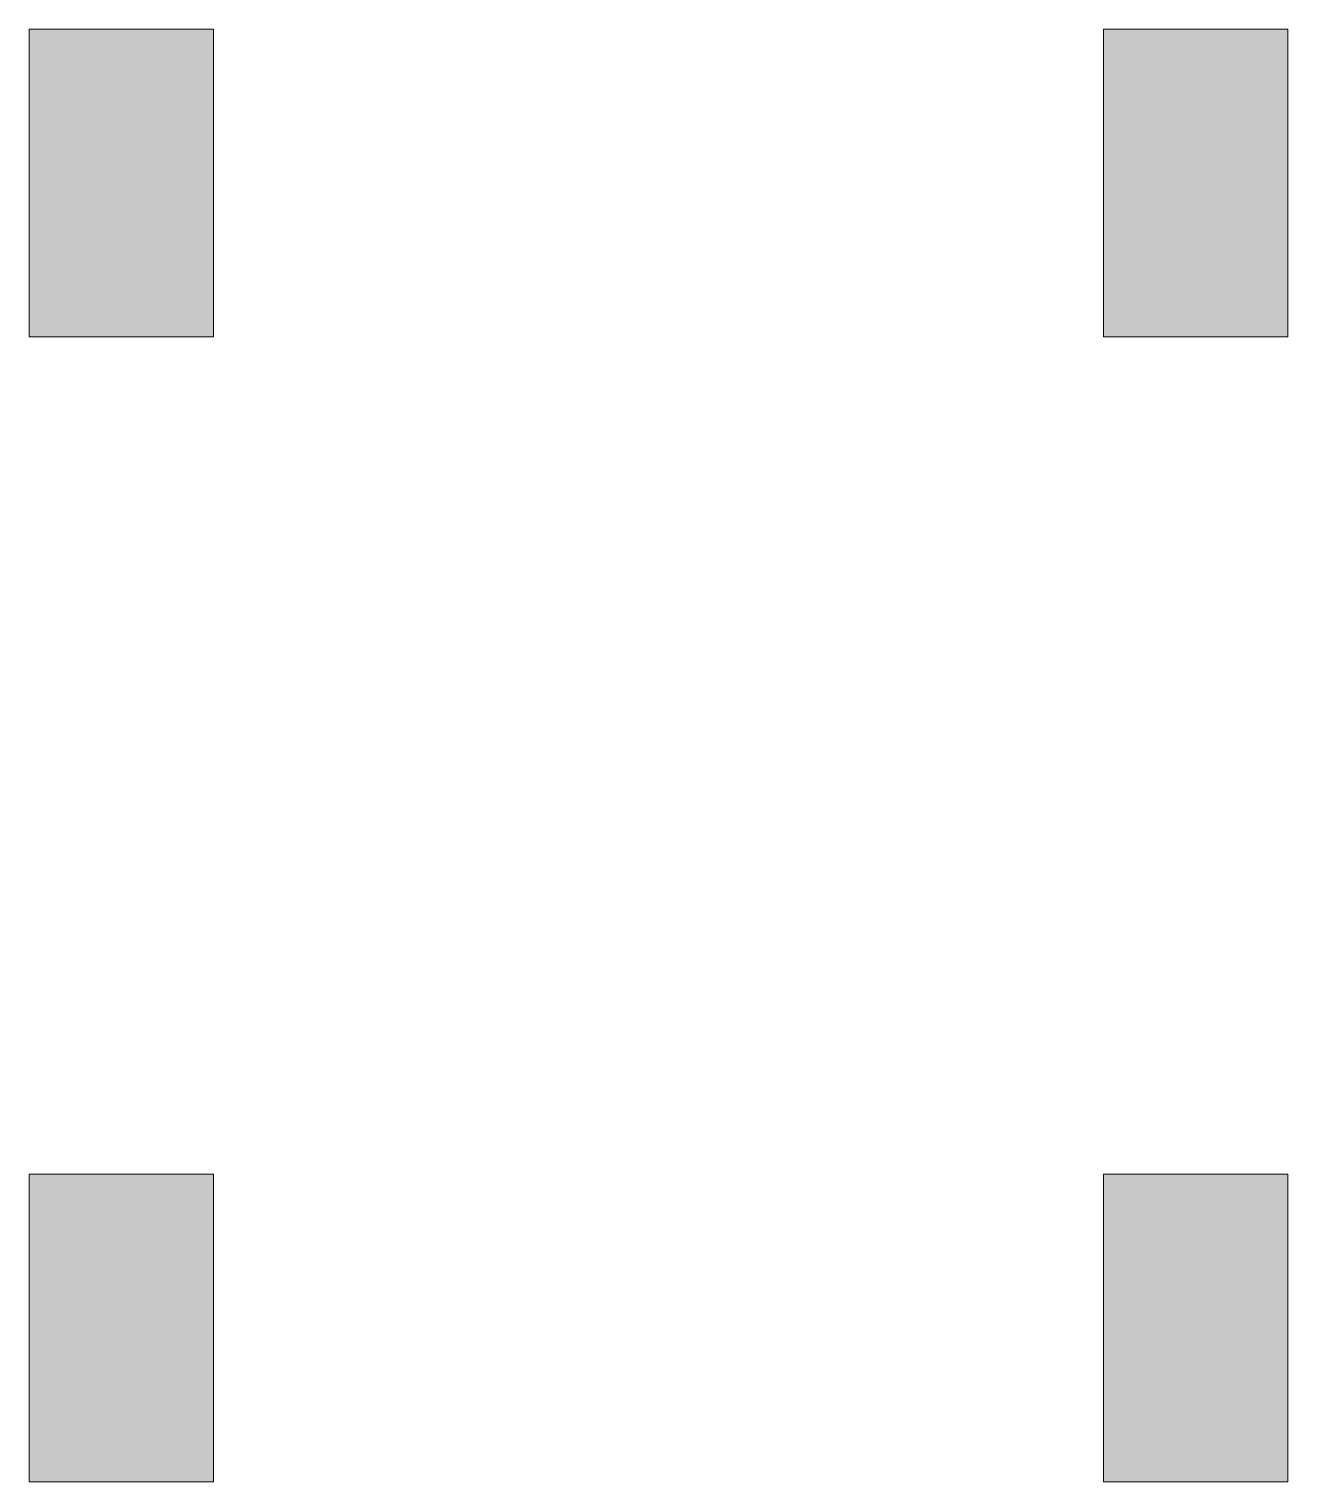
# Model space of a CAD drawing. Header units: millimetres. Extents: x -235 to -153.1, y -946.1 to -851.7.
import ezdxf

# ---------------------------------------------------------------- set-up
doc = ezdxf.new("R2010")
doc.units = ezdxf.units.MM
doc.header["$MEASUREMENT"] = 0
doc.layers.add('Layer 1', color=7, linetype='Continuous')

msp = doc.modelspace()

# ---------------------------------------------------------------- hatches: boundary and pattern name
at = {"layer": 'Layer 1', "true_color": 0xc10c8e}
h = msp.add_hatch(color=222, dxfattribs=at)
h.dxf.hatch_style = 2
h.paths.add_polyline_path([(-222.953, -871.66), (-234.953, -871.66), (-234.953, -851.66), (-222.953, -851.66)])
h = msp.add_hatch(color=222, dxfattribs=at)
h.dxf.hatch_style = 2
h.paths.add_polyline_path([(-153.103, -871.66), (-165.103, -871.66), (-165.103, -851.66), (-153.103, -851.66)])
h = msp.add_hatch(color=222, dxfattribs=at)
h.dxf.hatch_style = 2
h.paths.add_polyline_path([(-222.953, -946.096), (-234.953, -946.096), (-234.953, -926.096), (-222.953, -926.096)])
h = msp.add_hatch(color=222, dxfattribs=at)
h.dxf.hatch_style = 2
h.paths.add_polyline_path([(-153.103, -946.096), (-165.103, -946.096), (-165.103, -926.096), (-153.103, -926.096)])

# ---------------------------------------------------------------- linework, layer by layer
at = {"layer": 'Layer 1', "lineweight": 0}
for points in [[(-222.953, -871.66), (-234.953, -871.66), (-234.953, -851.66), (-222.953, -851.66), (-222.953, -871.66)], [(-153.103, -871.66), (-165.103, -871.66), (-165.103, -851.66), (-153.103, -851.66), (-153.103, -871.66)], [(-222.953, -946.096), (-234.953, -946.096), (-234.953, -926.096), (-222.953, -926.096), (-222.953, -946.096)], [(-153.103, -946.096), (-165.103, -946.096), (-165.103, -926.096), (-153.103, -926.096), (-153.103, -946.096)]]:
    msp.add_lwpolyline(points, dxfattribs=at)

doc.saveas('drawing.dxf')
